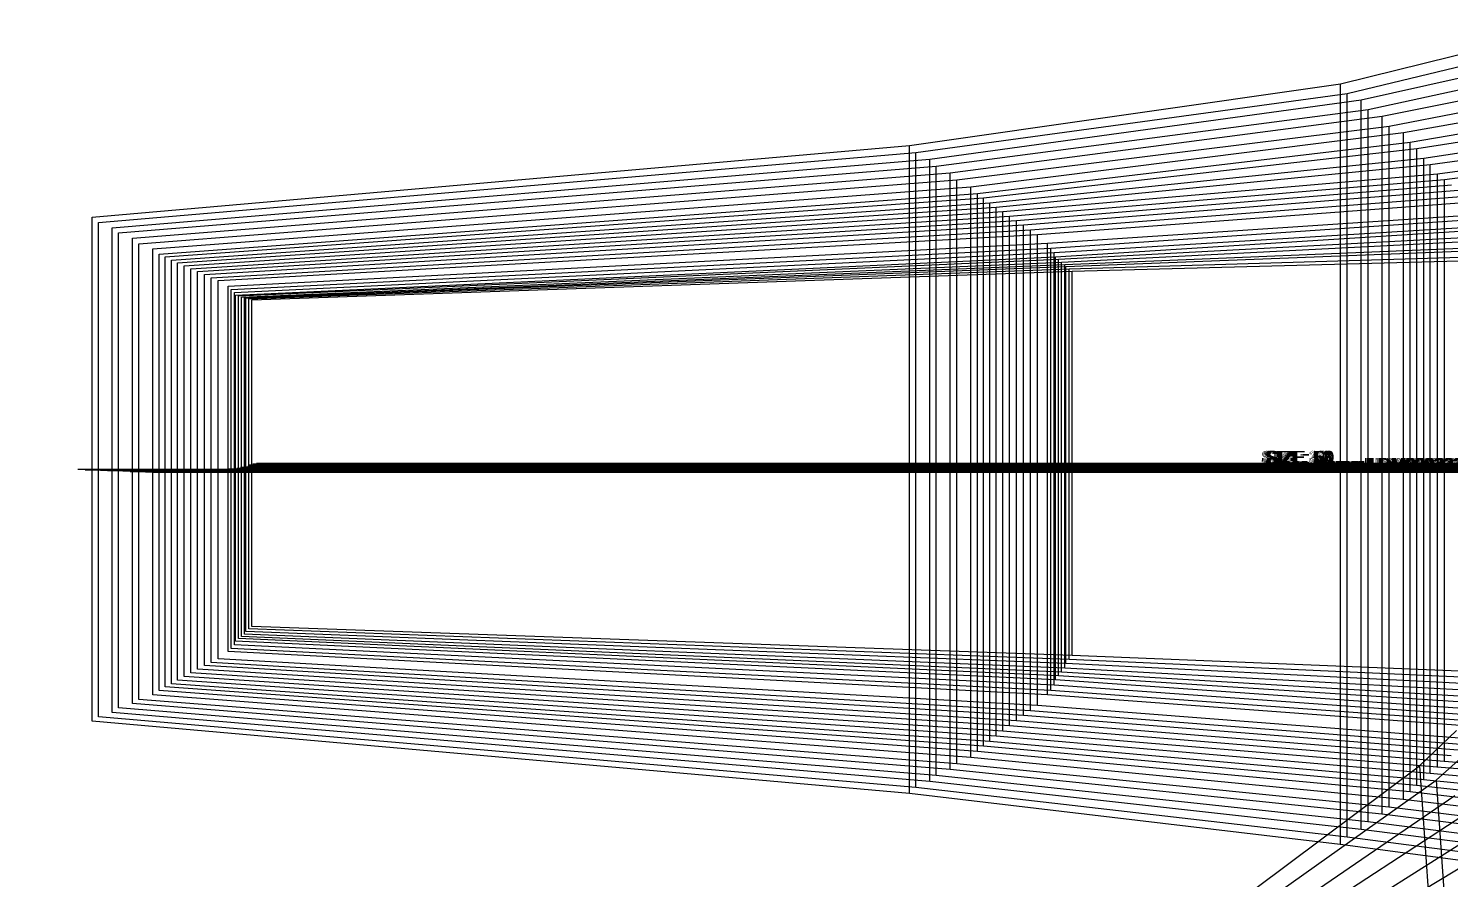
# Model space of a CAD drawing. Extents: x -103 to 6, y 0 to 147.
# Drawn here: x -102.75 to -75.07, y 130.27 to 146.84 of the extents above; entities that cross this region are included whole.
import ezdxf

# ---------------------------------------------------------------- set-up
doc = ezdxf.new("R2010")
doc.units = 0

# ---------------------------------------------------------------- blocks, each defined once
blk = doc.blocks.new('LDM000222D-VS-F-FR_22')
at = {"layer": '1'}
blk.add_lwpolyline([(-73.9156, 134.2783), (-82.4192, 134.622), (-82.4192, 134.622), (-98.4003, 135.186), (-98.4003, 135.186), (-98.4003, 141.5563), (-98.4003, 141.5563), (-82.4192, 142.1103), (-82.4192, 142.1103), (-73.9113, 142.34)], dxfattribs=at)
at = {"layer": '5'}
blk.add_line((-98.312, 138.3711), (-70.2292, 138.3711), dxfattribs=at)
at = {"layer": '7'}
blk.add_line((-98.312, 138.3711), (-70.2292, 138.3711), dxfattribs=at)
at = {"layer": '8'}
blk.add_line((-82.4192, 134.622), (-82.4192, 142.1103), dxfattribs=at)
at = {"layer": '1'}
for s, p in [('SIZE: 22', (-78.7545, 138.3589)), ('Piece Name: LDM000222D-VS-F-FR', (-78.7545, 138.2189))]:
    blk.add_text(s, height=0.25, dxfattribs=at).set_placement(p)
blk = doc.blocks.new('LDM000222D-VS-F-FR_23')
at = {"layer": '1'}
blk.add_lwpolyline([(-73.9786, 134.1586), (-82.4812, 134.5443), (-82.4812, 134.5443), (-98.4607, 135.1403), (-98.4607, 135.1403), (-98.4607, 141.5726), (-98.4607, 141.5726), (-82.4812, 142.1586), (-82.4812, 142.1586), (-73.9744, 142.4083)], dxfattribs=at)
at = {"layer": '5'}
blk.add_line((-98.3806, 138.3564), (-70.2978, 138.3564), dxfattribs=at)
at = {"layer": '7'}
blk.add_line((-98.3806, 138.3564), (-70.2978, 138.3564), dxfattribs=at)
at = {"layer": '8'}
blk.add_line((-82.4812, 134.5443), (-82.4812, 142.1586), dxfattribs=at)
at = {"layer": '1'}
for s, p in [('SIZE: 23', (-78.7545, 138.3589)), ('Piece Name: LDM000222D-VS-F-FR', (-78.7545, 138.2189))]:
    blk.add_text(s, height=0.25, dxfattribs=at).set_placement(p)
blk = doc.blocks.new('LDM000222D-VS-F-FR_24')
at = {"layer": '1'}
blk.add_lwpolyline([(-74.045, 134.0363), (-82.5432, 134.464), (-82.5432, 134.464), (-98.5213, 135.092), (-98.5213, 135.092), (-98.5213, 141.5863), (-98.5213, 141.5863), (-82.5432, 142.2043), (-82.5432, 142.2043), (-74.0407, 142.536)], dxfattribs=at)
at = {"layer": '5'}
blk.add_line((-98.4491, 138.3391), (-70.3663, 138.3391), dxfattribs=at)
at = {"layer": '7'}
blk.add_line((-98.4491, 138.3391), (-70.3663, 138.3391), dxfattribs=at)
at = {"layer": '8'}
blk.add_line((-82.5432, 134.464), (-82.5432, 142.2043), dxfattribs=at)
at = {"layer": '1'}
for s, p in [('SIZE: 24', (-78.7545, 138.3589)), ('Piece Name: LDM000222D-VS-F-FR', (-78.7545, 138.2189))]:
    blk.add_text(s, height=0.25, dxfattribs=at).set_placement(p)
blk = doc.blocks.new('LDM000222D-VS-F-FR_25')
at = {"layer": '1'}
blk.add_lwpolyline([(-74.0698, 133.9064), (-82.5664, 134.3761), (-82.5664, 134.3761), (-98.5429, 135.0361), (-98.5429, 135.0361), (-98.5429, 141.5924), (-98.5429, 141.5924), (-82.5664, 142.2424), (-82.5664, 142.2424), (-74.0655, 142.5941)], dxfattribs=at)
at = {"layer": '5'}
blk.add_line((-98.4814, 138.3142), (-70.3985, 138.3142), dxfattribs=at)
at = {"layer": '7'}
blk.add_line((-98.4814, 138.3142), (-70.3985, 138.3142), dxfattribs=at)
at = {"layer": '8'}
blk.add_line((-82.5664, 134.3761), (-82.5664, 142.2424), dxfattribs=at)
at = {"layer": '1'}
for s, p in [('SIZE: 25', (-78.7544, 138.3589)), ('Piece Name: LDM000222D-VS-F-FR', (-78.7544, 138.2189))]:
    blk.add_text(s, height=0.25, dxfattribs=at).set_placement(p)
blk = doc.blocks.new('LDM000222D-VS-F-FR_26')
at = {"layer": '1'}
blk.add_lwpolyline([(-74.1365, 133.7854), (-82.6277, 134.2971), (-82.6277, 134.2971), (-98.6025, 134.9891), (-98.6025, 134.9891), (-98.6025, 141.6074), (-98.6025, 141.6074), (-82.6277, 142.2894), (-82.6277, 142.2894), (-74.1322, 142.7231)], dxfattribs=at)
at = {"layer": '5'}
blk.add_line((-98.5508, 138.2982), (-70.468, 138.2982), dxfattribs=at)
at = {"layer": '7'}
blk.add_line((-98.5508, 138.2982), (-70.468, 138.2982), dxfattribs=at)
at = {"layer": '8'}
blk.add_line((-82.6277, 134.2971), (-82.6277, 142.2894), dxfattribs=at)
at = {"layer": '1'}
for s, p in [('SIZE: 26', (-78.7545, 138.3589)), ('Piece Name: LDM000222D-VS-F-FR', (-78.7545, 138.2189))]:
    blk.add_text(s, height=0.25, dxfattribs=at).set_placement(p)
blk = doc.blocks.new('LDM000222D-VS-F-FR_27')
at = {"layer": '1'}
blk.add_lwpolyline([(-74.198, 133.6747), (-82.6874, 134.2284), (-82.6874, 134.2284), (-98.6604, 134.9524), (-98.6604, 134.9524), (-98.6604, 141.6327), (-98.6604, 141.6327), (-82.6874, 142.3467), (-82.6874, 142.3467), (-74.1936, 142.8004)], dxfattribs=at)
at = {"layer": '5'}
blk.add_line((-98.6219, 138.2925), (-70.539, 138.2925), dxfattribs=at)
at = {"layer": '7'}
blk.add_line((-98.6219, 138.2925), (-70.539, 138.2925), dxfattribs=at)
at = {"layer": '8'}
blk.add_line((-82.6874, 134.2284), (-82.6874, 142.3467), dxfattribs=at)
at = {"layer": '1'}
for s, p in [('SIZE: 27', (-78.7544, 138.3589)), ('Piece Name: LDM000222D-VS-F-FR', (-78.7544, 138.2189))]:
    blk.add_text(s, height=0.25, dxfattribs=at).set_placement(p)
blk = doc.blocks.new('LDM000222D-VS-F-FR_28')
at = {"layer": '1'}
blk.add_lwpolyline([(-74.2649, 133.5525), (-82.7479, 134.1482), (-82.7479, 134.1482), (-98.7191, 134.9042), (-98.7191, 134.9042), (-98.7191, 141.6465), (-98.7191, 141.6465), (-82.7479, 142.3925), (-82.7479, 142.3925), (-74.2606, 142.9282)], dxfattribs=at)
at = {"layer": '5'}
blk.add_line((-98.6923, 138.2753), (-70.6095, 138.2753), dxfattribs=at)
at = {"layer": '7'}
blk.add_line((-98.6923, 138.2753), (-70.6095, 138.2753), dxfattribs=at)
at = {"layer": '8'}
blk.add_line((-82.7479, 134.1482), (-82.7479, 142.3925), dxfattribs=at)
at = {"layer": '1'}
for s, p in [('SIZE: 28', (-78.7545, 138.3589)), ('Piece Name: LDM000222D-VS-F-FR', (-78.7545, 138.2189))]:
    blk.add_text(s, height=0.25, dxfattribs=at).set_placement(p)
blk = doc.blocks.new('LDM000222D-VS-F-FR_29')
at = {"layer": '1'}
blk.add_lwpolyline([(-74.2892, 133.4344), (-82.7728, 134.0411), (-82.7728, 134.0411), (-98.7422, 134.8281), (-98.7422, 134.8281), (-98.7422, 141.6964), (-98.7422, 141.6964), (-82.7728, 142.4734), (-82.7728, 142.4734), (-74.2848, 142.9981)], dxfattribs=at)
at = {"layer": '5'}
blk.add_line((-98.7232, 138.2622), (-70.6404, 138.2622), dxfattribs=at)
at = {"layer": '7'}
blk.add_line((-98.7232, 138.2622), (-70.6404, 138.2622), dxfattribs=at)
at = {"layer": '8'}
blk.add_line((-82.7728, 134.0411), (-82.7728, 142.4734), dxfattribs=at)
at = {"layer": '1'}
for s, p in [('SIZE: 29', (-78.7545, 138.3589)), ('Piece Name: LDM000222D-VS-F-FR', (-78.7545, 138.2189))]:
    blk.add_text(s, height=0.25, dxfattribs=at).set_placement(p)
blk = doc.blocks.new('LDM000222D-VS-F-FR_30')
at = {"layer": '1'}
blk.add_lwpolyline([(-74.3573, 133.3234), (-82.8367, 133.9411), (-82.8367, 133.9411), (-98.804, 134.7591), (-98.804, 134.7591), (-98.804, 141.7534), (-98.804, 141.7534), (-82.8367, 142.5614), (-82.8367, 142.5614), (-74.353, 143.1371)], dxfattribs=at)
at = {"layer": '5'}
blk.add_line((-98.7903, 138.2562), (-70.7075, 138.2562), dxfattribs=at)
at = {"layer": '7'}
blk.add_line((-98.7903, 138.2562), (-70.7075, 138.2562), dxfattribs=at)
at = {"layer": '8'}
blk.add_line((-82.8367, 133.9411), (-82.8367, 142.5614), dxfattribs=at)
at = {"layer": '1'}
for s, p in [('SIZE: 30', (-78.7545, 138.3589)), ('Piece Name: LDM000222D-VS-F-FR', (-78.7545, 138.2189))]:
    blk.add_text(s, height=0.25, dxfattribs=at).set_placement(p)
blk = doc.blocks.new('LDM000222D-VS-F-FR_31')
at = {"layer": '1'}
blk.add_lwpolyline([(-74.4188, 133.2238), (-82.8989, 133.8525), (-82.8989, 133.8525), (-98.8644, 134.7015), (-98.8644, 134.7015), (-98.8644, 141.8218), (-98.8644, 141.8218), (-82.8989, 142.6608), (-82.8989, 142.6608), (-74.4145, 143.2255)], dxfattribs=at)
at = {"layer": '5'}
blk.add_line((-98.8589, 138.2616), (-70.7761, 138.2616), dxfattribs=at)
at = {"layer": '7'}
blk.add_line((-98.8589, 138.2616), (-70.7761, 138.2616), dxfattribs=at)
at = {"layer": '8'}
blk.add_line((-82.8989, 133.8525), (-82.8989, 142.6608), dxfattribs=at)
at = {"layer": '1'}
for s, p in [('SIZE: 31', (-78.7545, 138.3589)), ('Piece Name: LDM000222D-VS-F-FR', (-78.7545, 138.2189))]:
    blk.add_text(s, height=0.25, dxfattribs=at).set_placement(p)
blk = doc.blocks.new('LDM000222D-VS-F-FR_33')
at = {"layer": '1'}
blk.add_lwpolyline([(-74.625, 132.9936), (-83.0985, 133.6443), (-83.0985, 133.6443), (-99.0599, 134.5553), (-99.0599, 134.5553), (-99.0599, 141.9276), (-99.0599, 141.9276), (-83.0985, 142.8286), (-83.0985, 142.8286), (-74.6207, 143.4643)], dxfattribs=at)
at = {"layer": '5'}
blk.add_line((-99.0672, 138.2414), (-70.9844, 138.2414), dxfattribs=at)
at = {"layer": '7'}
blk.add_line((-99.0672, 138.2414), (-70.9844, 138.2414), dxfattribs=at)
at = {"layer": '8'}
blk.add_line((-83.0985, 133.6443), (-83.0985, 142.8286), dxfattribs=at)
at = {"layer": '1'}
for s, p in [('SIZE: 33', (-78.7508, 138.3589)), ('Piece Name: LDM000222D-VS-F-FR', (-78.7508, 138.2189))]:
    blk.add_text(s, height=0.25, dxfattribs=at).set_placement(p)
blk = doc.blocks.new('LDM000222D-VS-F-FR_34')
at = {"layer": '1'}
blk.add_lwpolyline([(-74.7627, 132.8829), (-83.2342, 133.5446), (-83.2342, 133.5446), (-99.1935, 134.4866), (-99.1935, 134.4866), (-99.1935, 141.9849), (-99.1935, 141.9849), (-83.2342, 142.9169), (-83.2342, 142.9169), (-74.7584, 143.5726)], dxfattribs=at)
at = {"layer": '5'}
blk.add_line((-99.2082, 138.2357), (-71.1254, 138.2357), dxfattribs=at)
at = {"layer": '7'}
blk.add_line((-99.2082, 138.2357), (-71.1254, 138.2357), dxfattribs=at)
at = {"layer": '8'}
blk.add_line((-83.2342, 133.5446), (-83.2342, 142.9169), dxfattribs=at)
at = {"layer": '1'}
for s, p in [('SIZE: 34', (-78.7472, 138.3589)), ('Piece Name: LDM000222D-VS-F-FR', (-78.7472, 138.2189))]:
    blk.add_text(s, height=0.25, dxfattribs=at).set_placement(p)
blk = doc.blocks.new('LDM000222D-VS-F-FR_35')
at = {"layer": '1'}
blk.add_lwpolyline([(-74.9002, 132.7794), (-83.3697, 133.4521), (-83.3697, 133.4521), (-99.3267, 134.4251), (-99.3267, 134.4251), (-99.3267, 142.0494), (-99.3267, 142.0494), (-83.3697, 143.0124), (-83.3697, 143.0124), (-74.8959, 143.6881)], dxfattribs=at)
at = {"layer": '5'}
blk.add_line((-99.3492, 138.2372), (-71.2663, 138.2372), dxfattribs=at)
at = {"layer": '7'}
blk.add_line((-99.3492, 138.2372), (-71.2663, 138.2372), dxfattribs=at)
at = {"layer": '8'}
blk.add_line((-83.3697, 133.4521), (-83.3697, 143.0124), dxfattribs=at)
at = {"layer": '1'}
for s, p in [('SIZE: 35', (-78.7432, 138.3589)), ('Piece Name: LDM000222D-VS-F-FR', (-78.7432, 138.2189))]:
    blk.add_text(s, height=0.25, dxfattribs=at).set_placement(p)
blk = doc.blocks.new('LDM000222D-VS-F-FR_36')
at = {"layer": '1'}
blk.add_lwpolyline([(-75.0377, 132.6679), (-83.5051, 133.3516), (-83.5051, 133.3516), (-99.4598, 134.3556), (-99.4598, 134.3556), (-99.4598, 142.1059), (-99.4598, 142.1059), (-83.5051, 143.0999), (-83.5051, 143.0999), (-75.0335, 143.7956)], dxfattribs=at)
at = {"layer": '5'}
blk.add_line((-99.4902, 138.2307), (-71.4074, 138.2307), dxfattribs=at)
at = {"layer": '7'}
blk.add_line((-99.4902, 138.2307), (-71.4074, 138.2307), dxfattribs=at)
at = {"layer": '8'}
blk.add_line((-83.5051, 133.3516), (-83.5051, 143.0999), dxfattribs=at)
at = {"layer": '1'}
for s, p in [('SIZE: 36', (-78.7393, 138.3589)), ('Piece Name: LDM000222D-VS-F-FR', (-78.7393, 138.2189))]:
    blk.add_text(s, height=0.25, dxfattribs=at).set_placement(p)
blk = doc.blocks.new('LDM000222D-VS-F-FR_37')
at = {"layer": '1'}
blk.add_lwpolyline([(-70.6969, 132.2), (-75.1746, 132.5548), (-83.6397, 133.2495), (-83.6397, 133.2495), (-99.5921, 134.2845), (-99.5921, 134.2845), (-99.5921, 142.1608), (-99.5921, 142.1608), (-83.6397, 143.1858), (-83.6397, 143.1858), (-75.1703, 143.9015), (-70.6943, 144.4764)], dxfattribs=at)
at = {"layer": '5'}
blk.add_line((-99.6312, 138.2226), (-71.5484, 138.2226), dxfattribs=at)
at = {"layer": '7'}
blk.add_line((-99.6312, 138.2226), (-71.5484, 138.2226), dxfattribs=at)
at = {"layer": '8'}
for p, q in [((-75.1703, 132.5546), (-75.1703, 143.9015)), ((-83.6397, 133.2495), (-83.6397, 143.1858))]:
    blk.add_line(p, q, dxfattribs=at)
at = {"layer": '1'}
for s, p in [('SIZE: 37', (-78.735, 138.3589)), ('Piece Name: LDM000222D-VS-F-FR', (-78.735, 138.2189))]:
    blk.add_text(s, height=0.25, dxfattribs=at).set_placement(p)
blk = doc.blocks.new('LDM000222D-VS-F-FR_38')
at = {"layer": '1'}
blk.add_lwpolyline([(-70.8378, 132.0844), (-75.3112, 132.4423), (-83.774, 133.148), (-83.774, 133.148), (-99.724, 134.214), (-99.724, 134.214), (-99.724, 142.2163), (-99.724, 142.2163), (-83.774, 143.2723), (-83.774, 143.2723), (-75.3069, 144.008), (-70.8346, 144.605)], dxfattribs=at)
at = {"layer": '5'}
blk.add_line((-99.7722, 138.2151), (-71.6893, 138.2151), dxfattribs=at)
at = {"layer": '7'}
blk.add_line((-99.7722, 138.2151), (-71.6893, 138.2151), dxfattribs=at)
at = {"layer": '8'}
for p, q in [((-75.3069, 132.4421), (-75.3069, 144.008)), ((-83.774, 133.148), (-83.774, 143.2723))]:
    blk.add_line(p, q, dxfattribs=at)
at = {"layer": '1'}
for s, p in [('SIZE: 38', (-78.7304, 138.3589)), ('Piece Name: LDM000222D-VS-F-FR', (-78.7304, 138.2189))]:
    blk.add_text(s, height=0.25, dxfattribs=at).set_placement(p)
blk = doc.blocks.new('LDM000222D-VS-F-FR_40')
at = {"layer": '1'}
blk.add_lwpolyline([(-70.9789, 131.9213), (-75.4491, 132.3209), (-83.9007, 133.0466), (-83.9007, 133.0466), (-99.8483, 134.1436), (-99.8483, 134.1436), (-99.8483, 142.2719), (-99.8483, 142.2719), (-83.9007, 143.3589), (-83.9007, 143.3589), (-75.4449, 144.1916), (-70.9751, 144.8042)], dxfattribs=at)
at = {"layer": '5'}
blk.add_line((-99.9132, 138.2077), (-71.8304, 138.2077), dxfattribs=at)
at = {"layer": '7'}
blk.add_line((-99.9132, 138.2077), (-71.8304, 138.2077), dxfattribs=at)
at = {"layer": '8'}
for p, q in [((-75.4449, 132.3207), (-75.4449, 144.1916)), ((-83.9007, 133.0466), (-83.9007, 143.3589))]:
    blk.add_line(p, q, dxfattribs=at)
at = {"layer": '1'}
for s, p in [('SIZE: 40', (-78.7221, 138.3589)), ('Piece Name: LDM000222D-VS-F-FR', (-78.7221, 138.2189))]:
    blk.add_text(s, height=0.25, dxfattribs=at).set_placement(p)
blk = doc.blocks.new('LDM000222D-VS-F-FR_42')
at = {"layer": '1'}
blk.add_lwpolyline([(-71.1199, 131.7582), (-75.5761, 132.1992), (-84.0228, 132.9449), (-84.0228, 132.9449), (-99.9679, 134.0729), (-99.9679, 134.0729), (-99.9679, 142.3272), (-99.9679, 142.3272), (-84.0228, 143.4452), (-84.0228, 143.4452), (-75.5718, 144.3129), (-71.1139, 144.9917)], dxfattribs=at)
at = {"layer": '5'}
blk.add_line((-100.0542, 138.2), (-71.9714, 138.2), dxfattribs=at)
at = {"layer": '7'}
blk.add_line((-100.0542, 138.2), (-71.9714, 138.2), dxfattribs=at)
at = {"layer": '8'}
for p, q in [((-75.5718, 132.199), (-75.5718, 144.3129)), ((-84.0228, 132.9449), (-84.0228, 143.4452))]:
    blk.add_line(p, q, dxfattribs=at)
at = {"layer": '1'}
for s, p in [('SIZE: 42', (-78.7113, 138.3589)), ('Piece Name: LDM000222D-VS-F-FR', (-78.7113, 138.2189))]:
    blk.add_text(s, height=0.25, dxfattribs=at).set_placement(p)
blk = doc.blocks.new('LDM000222D-VS-F-FR_44')
at = {"layer": '1'}
blk.add_lwpolyline([(-71.261, 131.6035), (-75.7136, 132.0861), (-84.1475, 132.8518), (-84.1475, 132.8518), (-100.09, 134.0108), (-100.09, 134.0108), (-100.09, 142.3911), (-100.09, 142.3911), (-84.1475, 143.5401), (-84.1475, 143.5401), (-75.7094, 144.5048), (-71.2544, 145.1991)], dxfattribs=at)
at = {"layer": '5'}
blk.add_line((-100.1953, 138.2009), (-72.1125, 138.2009), dxfattribs=at)
at = {"layer": '7'}
blk.add_line((-100.1953, 138.2009), (-72.1125, 138.2009), dxfattribs=at)
at = {"layer": '8'}
for p, q in [((-75.7094, 132.0859), (-75.7094, 144.5048)), ((-84.1475, 132.8518), (-84.1475, 143.5401))]:
    blk.add_line(p, q, dxfattribs=at)
at = {"layer": '1'}
for s, p in [('SIZE: 44', (-78.7019, 138.3589)), ('Piece Name: LDM000222D-VS-F-FR', (-78.7019, 138.2189))]:
    blk.add_text(s, height=0.25, dxfattribs=at).set_placement(p)
blk = doc.blocks.new('LDM000222D-VS-F-FR_46')
at = {"layer": '1'}
blk.add_lwpolyline([(-71.402, 131.441), (-75.839, 131.965), (-84.2673, 132.7507), (-84.2673, 132.7507), (-100.2072, 133.9407), (-100.2072, 133.9407), (-100.2072, 142.447), (-100.2072, 142.447), (-84.2673, 143.627), (-84.2673, 143.627), (-75.8347, 144.6267), (-71.393, 145.3872)], dxfattribs=at)
at = {"layer": '5'}
blk.add_line((-100.3363, 138.1938), (-72.2535, 138.1938), dxfattribs=at)
at = {"layer": '7'}
blk.add_line((-100.3363, 138.1938), (-72.2535, 138.1938), dxfattribs=at)
at = {"layer": '8'}
for p, q in [((-75.8347, 131.9648), (-75.8347, 144.6267)), ((-84.2673, 132.7507), (-84.2673, 143.627))]:
    blk.add_line(p, q, dxfattribs=at)
at = {"layer": '1'}
for s, p in [('SIZE: 46', (-78.6899, 138.3589)), ('Piece Name: LDM000222D-VS-F-FR', (-78.6899, 138.2189))]:
    blk.add_text(s, height=0.25, dxfattribs=at).set_placement(p)
blk = doc.blocks.new('LDM000222D-VS-F-FR_48')
at = {"layer": '1'}
blk.add_lwpolyline([(-71.5431, 131.2852), (-75.9742, 131.8171), (-84.3939, 132.6328), (-84.3939, 132.6328), (-100.3313, 133.8538), (-100.3313, 133.8538), (-100.3313, 142.5481), (-100.3313, 142.5481), (-84.3939, 143.7591), (-84.3939, 143.7591), (-75.9699, 144.8148), (-71.5332, 145.5991)], dxfattribs=at)
at = {"layer": '5'}
blk.add_line((-100.4774, 138.2009), (-72.3946, 138.2009), dxfattribs=at)
at = {"layer": '7'}
blk.add_line((-100.4774, 138.2009), (-72.3946, 138.2009), dxfattribs=at)
at = {"layer": '8'}
for p, q in [((-75.9699, 131.8169), (-75.9699, 144.8148)), ((-84.3939, 132.6328), (-84.3939, 143.7591))]:
    blk.add_line(p, q, dxfattribs=at)
at = {"layer": '1'}
for s, p in [('SIZE: 48', (-78.6815, 138.3589)), ('Piece Name: LDM000222D-VS-F-FR', (-78.6815, 138.2189))]:
    blk.add_text(s, height=0.25, dxfattribs=at).set_placement(p)
blk = doc.blocks.new('LDM000222D-VS-F-FR_50')
at = {"layer": '1'}
blk.add_lwpolyline([(-71.8397, 131.1282), (-76.2514, 131.6678), (-84.6713, 132.5135), (-84.6713, 132.5135), (-100.6058, 133.7655), (-100.6058, 133.7655), (-100.6058, 142.6478), (-100.6058, 142.6478), (-84.6713, 143.8898), (-84.6713, 143.8898), (-76.2471, 144.9395), (-71.8266, 145.798)], dxfattribs=at)
at = {"layer": '5'}
blk.add_line((-100.774, 138.2066), (-72.6912, 138.2066), dxfattribs=at)
at = {"layer": '7'}
blk.add_line((-100.774, 138.2066), (-72.6912, 138.2066), dxfattribs=at)
at = {"layer": '8'}
for p, q in [((-76.2471, 131.6676), (-76.2471, 144.9395)), ((-84.6713, 132.5135), (-84.6713, 143.8898))]:
    blk.add_line(p, q, dxfattribs=at)
at = {"layer": '1'}
for s, p in [('SIZE: 50', (-78.6704, 138.3589)), ('Piece Name: LDM000222D-VS-F-FR', (-78.6704, 138.2189))]:
    blk.add_text(s, height=0.25, dxfattribs=at).set_placement(p)
blk = doc.blocks.new('LDM000222D-VS-F-FR_52')
at = {"layer": '1'}
blk.add_lwpolyline([(-71.9808, 130.9796), (-76.3859, 131.5271), (-84.7969, 132.4028), (-84.7969, 132.4028), (-100.7286, 133.6858), (-100.7286, 133.6858), (-100.7286, 142.7561), (-100.7286, 142.7561), (-84.7969, 144.0291), (-84.7969, 144.0291), (-76.3816, 145.1348), (-71.9668, 146.017)], dxfattribs=at)
at = {"layer": '5'}
blk.add_line((-100.9151, 138.2209), (-72.8323, 138.2209), dxfattribs=at)
at = {"layer": '7'}
blk.add_line((-100.9151, 138.2209), (-72.8323, 138.2209), dxfattribs=at)
at = {"layer": '8'}
for p, q in [((-76.3816, 131.5269), (-76.3816, 145.1348)), ((-84.7969, 132.4028), (-84.7969, 144.0291))]:
    blk.add_line(p, q, dxfattribs=at)
at = {"layer": '1'}
for s, p in [('SIZE: 52', (-78.6613, 138.3589)), ('Piece Name: LDM000222D-VS-F-FR', (-78.6613, 138.2189))]:
    blk.add_text(s, height=0.25, dxfattribs=at).set_placement(p)
blk = doc.blocks.new('LDM000222D-VS-F-FR_54')
at = {"layer": '1'}
blk.add_lwpolyline([(-72.2773, 130.8241), (-76.6602, 131.3792), (-85.0713, 132.2849), (-85.0713, 132.2849), (-101.0002, 133.5989), (-101.0002, 133.5989), (-101.0002, 142.8572), (-101.0002, 142.8572), (-85.0713, 144.1612), (-85.0713, 144.1612), (-76.6559, 145.2609), (-72.2598, 146.2174)], dxfattribs=at)
at = {"layer": '5'}
blk.add_line((-101.2117, 138.228), (-73.1288, 138.228), dxfattribs=at)
at = {"layer": '7'}
blk.add_line((-101.2117, 138.228), (-73.1288, 138.228), dxfattribs=at)
at = {"layer": '8'}
for p, q in [((-76.6559, 131.379), (-76.6559, 145.2609)), ((-85.0713, 132.2849), (-85.0713, 144.1612))]:
    blk.add_line(p, q, dxfattribs=at)
at = {"layer": '1'}
for s, p in [('SIZE: 54', (-78.6487, 138.3589)), ('Piece Name: LDM000222D-VS-F-FR', (-78.6487, 138.2189))]:
    blk.add_text(s, height=0.25, dxfattribs=at).set_placement(p)
blk = doc.blocks.new('LDM000222D-VS-F-FR_56')
at = {"layer": '1'}
blk.add_lwpolyline([(-72.4185, 130.6698), (-76.794, 131.2328), (-85.196, 132.1685), (-85.196, 132.1685), (-101.1219, 133.5135), (-101.1219, 133.5135), (-101.1219, 142.9598), (-101.1219, 142.9598), (-85.196, 144.2948), (-85.196, 144.2948), (-76.7897, 145.4505), (-72.3998, 146.4306)], dxfattribs=at)
at = {"layer": '5'}
blk.add_line((-101.3528, 138.2366), (-73.27, 138.2366), dxfattribs=at)
at = {"layer": '7'}
blk.add_line((-101.3528, 138.2366), (-73.27, 138.2366), dxfattribs=at)
at = {"layer": '8'}
for p, q in [((-76.7897, 131.2326), (-76.7897, 145.4505)), ((-85.196, 132.1685), (-85.196, 144.2948))]:
    blk.add_line(p, q, dxfattribs=at)
at = {"layer": '1'}
for s, p in [('SIZE: 56', (-78.6391, 138.3589)), ('Piece Name: LDM000222D-VS-F-FR', (-78.6391, 138.2189))]:
    blk.add_text(s, height=0.25, dxfattribs=at).set_placement(p)
blk = doc.blocks.new('LDM000222D-VS-F-FR_58')
at = {"layer": '1'}
blk.add_lwpolyline([(-72.7151, 130.513), (-77.0665, 131.0835), (-85.4684, 132.0492), (-85.4684, 132.0492), (-101.3913, 133.4252), (-101.3913, 133.4252), (-101.3913, 143.0595), (-101.3913, 143.0595), (-85.4684, 144.4255), (-85.4684, 144.4255), (-77.0622, 145.5752), (-72.6925, 146.6295)], dxfattribs=at)
at = {"layer": '5'}
blk.add_line((-101.6494, 138.2423), (-73.5666, 138.2423), dxfattribs=at)
at = {"layer": '7'}
blk.add_line((-101.6494, 138.2423), (-73.5666, 138.2423), dxfattribs=at)
at = {"layer": '8'}
for p, q in [((-77.0622, 131.0833), (-77.0622, 145.5752)), ((-85.4684, 132.0492), (-85.4684, 144.4255))]:
    blk.add_line(p, q, dxfattribs=at)
at = {"layer": '1'}
for s, p in [('SIZE: 58', (-78.6254, 138.3589)), ('Piece Name: LDM000222D-VS-F-FR', (-78.6254, 138.2189))]:
    blk.add_text(s, height=0.25, dxfattribs=at).set_placement(p)
blk = doc.blocks.new('LDM000222D-VS-F-FR_60')
at = {"layer": '1'}
blk.add_lwpolyline([(-72.8562, 130.36), (-77.1995, 130.9383), (-85.5919, 131.934), (-85.5919, 131.934), (-101.5118, 133.341), (-101.5118, 133.341), (-101.5118, 143.1633), (-101.5118, 143.1633), (-85.5919, 144.5603), (-85.5919, 144.5603), (-77.1952, 145.766), (-72.8323, 146.8439)], dxfattribs=at)
at = {"layer": '5'}
blk.add_line((-101.7906, 138.2521), (-73.7077, 138.2521), dxfattribs=at)
at = {"layer": '7'}
blk.add_line((-101.7906, 138.2521), (-73.7077, 138.2521), dxfattribs=at)
at = {"layer": '8'}
for p, q in [((-77.1952, 130.9381), (-77.1952, 145.766)), ((-85.5919, 131.934), (-85.5919, 144.5603))]:
    blk.add_line(p, q, dxfattribs=at)
at = {"layer": '1'}
for s, p in [('SIZE: 60', (-78.6151, 138.3589)), ('Piece Name: LDM000222D-VS-F-FR', (-78.6151, 138.2189))]:
    blk.add_text(s, height=0.25, dxfattribs=at).set_placement(p)
blk = doc.blocks.new('LDM000222D-VS-F-BK_50')
at = {"layer": '1'}
blk.add_lwpolyline([(-72.7927, 111.6376), (-77.2023, 112.2721), (-85.614, 113.2351), (-85.614, 113.2351), (-101.5485, 114.4871), (-101.5485, 114.4871), (-101.5171, 125.3781), (-101.5171, 125.3781), (-85.604, 126.6201), (-85.604, 126.6201), (-77.5925, 128.8427), (-73.9667, 131.0301)], dxfattribs=at)
blk = doc.blocks.new('LDM000222D-VS-F-BK_52')
at = {"layer": '1'}
blk.add_lwpolyline([(-73.0447, 111.4443), (-77.4476, 112.0867), (-85.8505, 113.0797), (-85.8505, 113.0797), (-101.7822, 114.3627), (-101.7822, 114.3627), (-101.7458, 125.4417), (-101.7458, 125.4417), (-85.8405, 126.7147), (-85.8405, 126.7147), (-77.8378, 129.0662), (-74.2862, 131.3145)], dxfattribs=at)
blk = doc.blocks.new('LDM000222D-VS-F-BK_54')
at = {"layer": '1'}
blk.add_lwpolyline([(-73.3327, 111.2561), (-77.7135, 111.9061), (-86.1164, 112.9291), (-86.1164, 112.9291), (-102.0454, 114.2431), (-102.0454, 114.2431), (-102.0008, 125.5101), (-102.0008, 125.5101), (-86.1064, 126.8141), (-86.1064, 126.8141), (-78.1036, 129.3556), (-74.6437, 131.6107)], dxfattribs=at)
blk = doc.blocks.new('LDM000222D-VS-F-BK_56')
at = {"layer": '1'}
blk.add_lwpolyline([(-73.5815, 111.0632), (-77.9548, 111.7211), (-86.3487, 112.7741), (-86.3487, 112.7741), (-102.2746, 114.1191), (-102.2746, 114.1191), (-102.227, 125.5741), (-102.227, 125.5741), (-86.3387, 126.9091), (-86.3387, 126.9091), (-78.345, 129.5789), (-74.9679, 131.8942)], dxfattribs=at)
blk = doc.blocks.new('LDM000222D-VS-F-BK_58')
at = {"layer": '1'}
blk.add_lwpolyline([(-73.8639, 110.8755), (-78.2131, 111.5409), (-86.6069, 112.6239), (-86.6069, 112.6239), (-102.5298, 113.9999), (-102.5298, 113.9999), (-102.477, 125.6429), (-102.477, 125.6429), (-86.5969, 127.0089), (-86.5969, 127.0089), (-78.6032, 129.8677), (-75.3293, 132.1889), (-74.5874, 132.8576)], dxfattribs=at)
at = {"layer": '8'}
blk.add_line((-75.3293, 132.1889), (-73.8639, 110.8755), dxfattribs=at)
blk = doc.blocks.new('LDM000222D-VS-F-BK_60')
at = {"layer": '1'}
blk.add_lwpolyline([(-74.1098, 110.683), (-78.4509, 111.3562), (-86.8351, 112.4692), (-86.8351, 112.4692), (-102.755, 113.8762), (-102.755, 113.8762), (-102.6991, 125.7072), (-102.6991, 125.7072), (-86.8251, 127.1042), (-86.8251, 127.1042), (-78.8411, 130.09), (-75.657, 132.4713), (-74.9322, 133.1585)], dxfattribs=at)
at = {"layer": '8'}
blk.add_line((-75.657, 132.4713), (-74.1098, 110.683), dxfattribs=at)

msp = doc.modelspace()

# ---------------------------------------------------------------- block references
at = {"layer": '1'}
for name in ['LDM000222D-VS-F-FR_60', 'LDM000222D-VS-F-FR_58', 'LDM000222D-VS-F-FR_56', 'LDM000222D-VS-F-FR_54', 'LDM000222D-VS-F-FR_52', 'LDM000222D-VS-F-FR_50', 'LDM000222D-VS-F-FR_48', 'LDM000222D-VS-F-FR_46', 'LDM000222D-VS-F-FR_44', 'LDM000222D-VS-F-FR_42', 'LDM000222D-VS-F-FR_40', 'LDM000222D-VS-F-FR_38', 'LDM000222D-VS-F-FR_37', 'LDM000222D-VS-F-FR_36', 'LDM000222D-VS-F-FR_35', 'LDM000222D-VS-F-FR_34', 'LDM000222D-VS-F-FR_33', 'LDM000222D-VS-F-FR_31', 'LDM000222D-VS-F-FR_30', 'LDM000222D-VS-F-FR_29', 'LDM000222D-VS-F-FR_28', 'LDM000222D-VS-F-FR_27', 'LDM000222D-VS-F-FR_26', 'LDM000222D-VS-F-FR_25', 'LDM000222D-VS-F-FR_24', 'LDM000222D-VS-F-FR_23', 'LDM000222D-VS-F-FR_22', 'LDM000222D-VS-F-BK_60', 'LDM000222D-VS-F-BK_58', 'LDM000222D-VS-F-BK_56', 'LDM000222D-VS-F-BK_54', 'LDM000222D-VS-F-BK_52', 'LDM000222D-VS-F-BK_50']:
    msp.add_blockref(name, (0, 0), dxfattribs=at)

doc.saveas('drawing.dxf')
